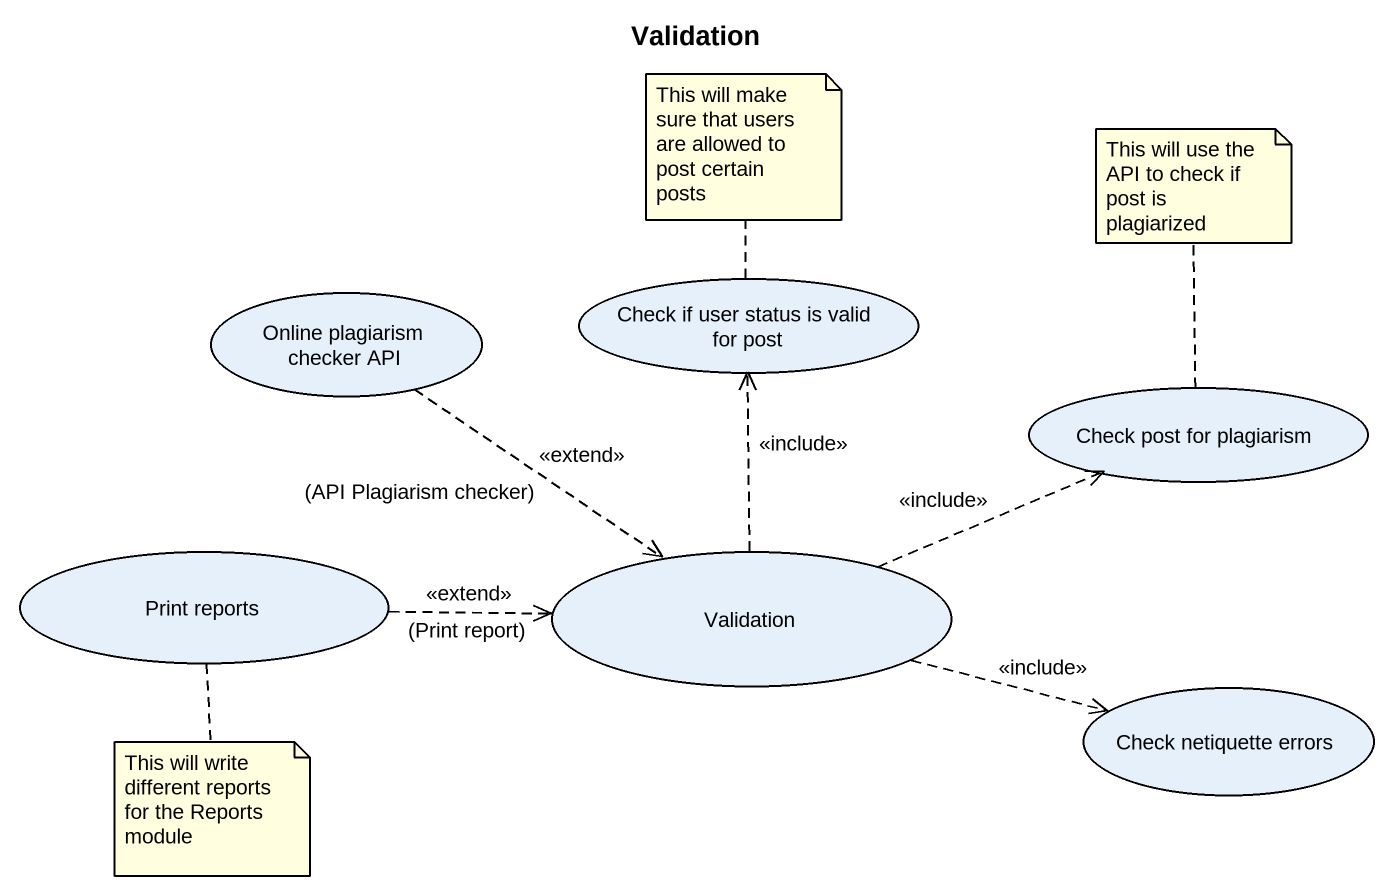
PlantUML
@startuml
title Validation
usecase "Online plagiarism checker API" as Online_plagiarism_checker
usecase "Check if user status is valid for post" as Check_if_user_status_is
usecase "Check post for plagiarism" as Check_post_for_plagiarism
usecase "Print reports" as Print_reports
usecase Validation
usecase "Check netiquette errors" as Check_netiquette_errors
Online_plagiarism_checker ..> Validation : <<extend>>\n(API Plagiarism checker)
Print_reports .right.> Validation : <<extend>>\n(Print report)
Validation .up.> Check_if_user_status_is : <<include>>
Validation .right.> Check_post_for_plagiarism : <<include>>
Validation .right.> Check_netiquette_errors : <<include>>
note top of Check_if_user_status_is : This will make sure that users are allowed to post certain posts
note top of Check_post_for_plagiarism : This will use the API to check if post is plagiarized
note bottom of Print_reports : This will write different reports for the Reports module
@enduml
